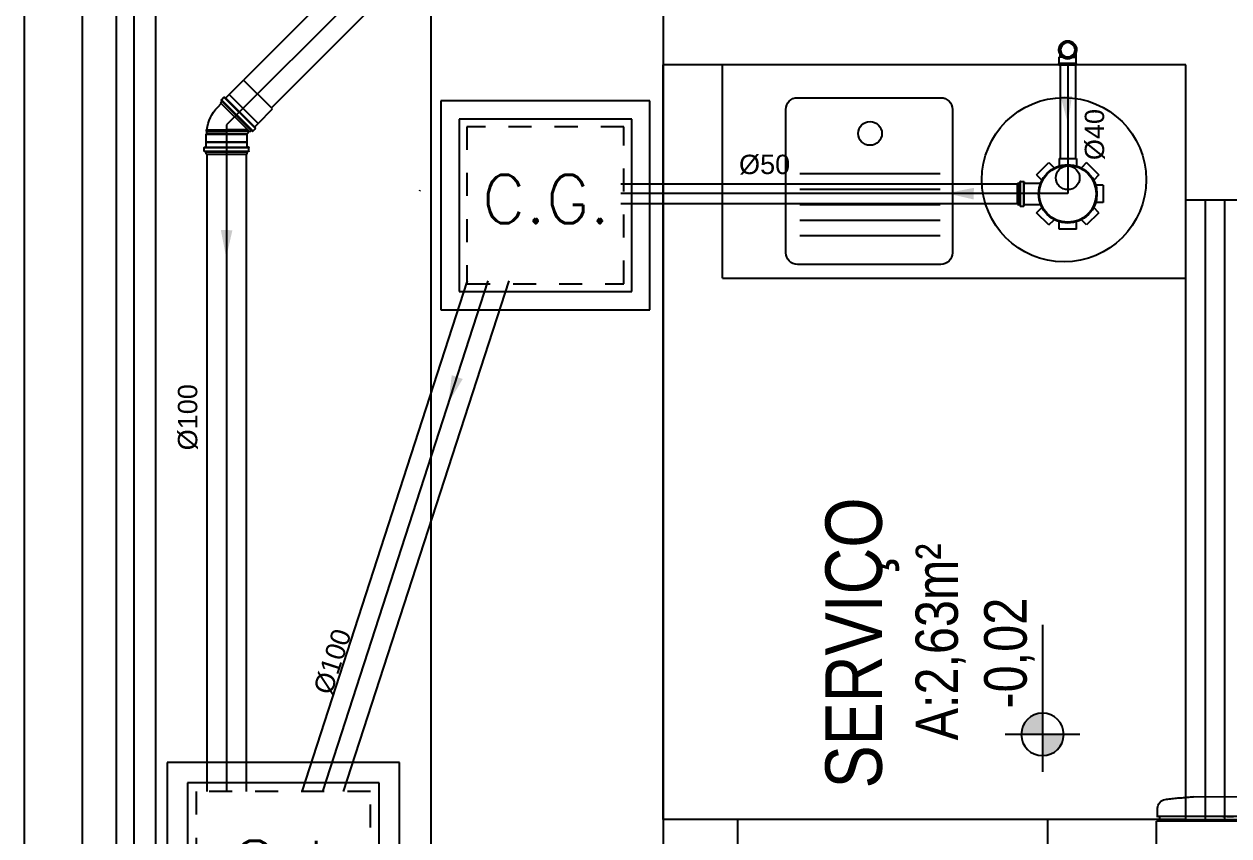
# Model space of a CAD drawing. Header units: millimetres. Extents: x 3923 to 4007, y 744 to 863.
# Drawn here: x 3974.36 to 3979.59, y 843.87 to 847.39 of the extents above; entities that cross this region are included whole.
import ezdxf
from ezdxf.enums import TextEntityAlignment as Align

# ---------------------------------------------------------------- set-up
doc = ezdxf.new("R2010")
doc.units = ezdxf.units.MM
doc.linetypes.add('HIDDEN', pattern=[0.375, 0.25, -0.125])
for name, color, linetype in [('-HIDRO', 8, 'Continuous'), ('COTAS01', 7, 'Continuous'), ('DIVERSOS', 1, 'Continuous'), ('E-txt-g', 3, 'Continuous'), ('Esgoto', 5, 'Continuous'), ('ESPECIFICAÇÃO02', 7, 'Continuous'), ('HIDROGRAFIA', 4, 'Continuous'), ('Texto-Tubos', 7, 'Continuous'), ('TigreCad', 3, 'Continuous'), ('Tinterno', 9, 'Continuous'), ('TUBULAÇÃO_ESGOTO', 5, 'Continuous')]:
    doc.layers.add(name, color=color, linetype=linetype)
doc.layers.add('E-Txt-W', color=7, linetype='Continuous', lineweight=20)
doc.styles.add('F2', font='ARIALN.TTF')
doc.styles.add('R80', font='simplex.shx', dxfattribs={"height": 12})
doc.styles.add('REG60', font='romans.shx', dxfattribs={"width": 0.8, "height": 0.15})
doc.styles.add('REG80', font='romans.shx', dxfattribs={"width": 0.8, "height": 0.2})
doc.styles.add('TCTUBOS-TXT', font='arial.ttf')

# ---------------------------------------------------------------- blocks, each defined once
blk = doc.blocks.new('TXT-AMB75')
at = {"layer": 'E-txt-g', "style": 'REG80', "width": 0.8, "flags": 8}
blk.add_attdef('TXT', text='', height=0.2, dxfattribs=at).set_placement((0.0055, 0.2964), align=Align.CENTER)
at = {"layer": 'E-Txt-W', "style": 'REG60', "width": 0.8, "flags": 8}
blk.add_attdef('TXT', text='', height=0.15, dxfattribs=at).set_placement((0.0055, 0.0271), align=Align.CENTER)
blk = doc.blocks.new('GELAD-VS')
at = {"color": 8}
blk.add_line((-0.0958, -0.3127), (-0.0958, -0.3151), dxfattribs=at)
for points in [[(-0.2946, 0.2704), (0.3404, 0.2704)], [(-0.2946, 0.2704), (-0.2946, -0.2524)], [(0.3404, 0.2704), (0.3404, -0.2524)], [(-0.2946, -0.2524), (0.3404, -0.2524)], [(-0.2919, -0.2667), (-0.2919, -0.2864), (-0.2915, -0.2903), (-0.2907, -0.2942), (-0.2888, -0.2977), (-0.2861, -0.3011), (-0.2834, -0.3042), (-0.2799, -0.3062), (-0.276, -0.3077), (-0.2722, -0.3089), (-0.2687, -0.3093), (-0.2652, -0.3096), (-0.2613, -0.31), (-0.2578, -0.3104), (-0.254, -0.3108), (-0.2505, -0.3112), (-0.247, -0.3116), (-0.2432, -0.312), (-0.2397, -0.3124), (-0.2358, -0.3127), (-0.2323, -0.3131), (-0.2285, -0.3131), (-0.225, -0.3135), (-0.2211, -0.3139), (-0.2176, -0.3143), (-0.2138, -0.3147), (-0.2103, -0.3147), (-0.2064, -0.3151), (-0.2029, -0.3151), (-0.1991, -0.3154), (-0.1956, -0.3154), (-0.1917, -0.3158), (-0.1882, -0.3158), (-0.1844, -0.3158), (-0.1809, -0.3162), (-0.177, -0.3162), (-0.1735, -0.3162), (-0.1697, -0.3166), (-0.1662, -0.3166), (-0.1623, -0.3166), (-0.1588, -0.3166), (-0.155, -0.3166), (-0.1515, -0.3166), (-0.1476, -0.3166), (-0.1442, -0.3166), (-0.1403, -0.3166), (-0.1368, -0.3166), (-0.1329, -0.3166), (-0.1295, -0.3162), (-0.1256, -0.3162), (-0.1221, -0.3162), (-0.1182, -0.3158), (-0.1148, -0.3158), (-0.1109, -0.3158), (-0.1074, -0.3154), (-0.1039, -0.3154), (-0.1001, -0.3151), (-0.0958, -0.3151)], [(-0.2899, -0.2648), (-0.2899, -0.2648), (-0.2899, -0.2648), (-0.2899, -0.2648), (-0.2899, -0.2648), (-0.2899, -0.2648), (-0.2899, -0.2648), (-0.2907, -0.2648), (-0.2911, -0.2652), (-0.2915, -0.2659), (-0.2915, -0.2663), (-0.2915, -0.2663), (-0.2915, -0.2663), (-0.2915, -0.2663), (-0.2915, -0.2663), (-0.2915, -0.2667)], [(-0.1237, -0.2648), (-0.2899, -0.2648)], [(-0.2861, -0.2524), (-0.2861, -0.2648)], [(-0.2636, -0.2648), (-0.2636, -0.2648), (-0.2636, -0.2648), (-0.2636, -0.2648), (-0.2636, -0.2648), (-0.2636, -0.2648), (-0.2636, -0.2648), (-0.2636, -0.2648), (-0.2636, -0.2648)], [(-0.2617, -0.2667), (-0.2617, -0.2663), (-0.2621, -0.2663), (-0.2621, -0.2659), (-0.2621, -0.2659), (-0.2625, -0.2656), (-0.2625, -0.2656), (-0.2625, -0.2652), (-0.2629, -0.2652), (-0.2633, -0.2648), (-0.2633, -0.2648), (-0.2636, -0.2648), (-0.2636, -0.2648)], [(-0.2617, -0.2667), (-0.2617, -0.2687)], [(-0.249, -0.2826), (-0.2513, -0.2822), (-0.254, -0.2814), (-0.2563, -0.2799), (-0.2582, -0.2779), (-0.2598, -0.276), (-0.2609, -0.2737), (-0.2617, -0.271), (-0.2617, -0.2687)], [(-0.1124, -0.2648), (-0.1457, -0.2748), (-0.1797, -0.281), (-0.2145, -0.2837), (-0.249, -0.2826)], [(-0.1237, -0.2648), (-0.1221, -0.2648), (-0.1209, -0.2648), (-0.1194, -0.2648), (-0.119, -0.2648), (-0.1182, -0.2648)], [(-0.1209, -0.2648), (-0.1221, -0.2648)], [(-0.1182, -0.2648), (-0.1182, -0.2648)], [(-0.1124, -0.2648), (-0.1128, -0.2648), (-0.1128, -0.2648), (-0.1132, -0.2648), (-0.1136, -0.2648), (-0.114, -0.2648), (-0.1144, -0.2648), (-0.1148, -0.2648), (-0.1155, -0.2648), (-0.1163, -0.2648), (-0.1171, -0.2648), (-0.1182, -0.2648), (-0.1182, -0.2648)], [(-0.1182, -0.2648), (-0.1182, -0.2648)], [(-0.1124, -0.2648), (-0.0958, -0.2648)], [(-0.0966, -0.2648), (-0.1124, -0.2648), (-0.1124, -0.2648), (-0.1124, -0.2648), (-0.1124, -0.2648), (-0.1124, -0.2648)], [(-0.0966, -0.2648), (-0.0966, -0.2648), (-0.0966, -0.2648), (-0.0966, -0.2648), (-0.0966, -0.2648), (-0.0966, -0.2648), (-0.0966, -0.2648), (-0.0966, -0.2648), (-0.0966, -0.2648), (-0.0966, -0.2648), (-0.0966, -0.2648), (-0.0966, -0.2648), (-0.0966, -0.2648)], [(-0.0958, -0.2648), (0.3404, -0.2648)], [(-0.0958, -0.2648), (-0.0958, -0.2648), (-0.0958, -0.2648), (-0.0958, -0.2648), (-0.0958, -0.2659)], [(-0.0958, -0.2648), (-0.0958, -0.2659)], [(-0.0958, -0.2648), (-0.0958, -0.3093)], [(-0.0958, -0.2648), (-0.0958, -0.3139), (-0.0958, -0.3093)], [(-0.0958, -0.2659), (-0.0958, -0.3081)], [(-0.0958, -0.2675), (-0.0958, -0.2667)], [(-0.0656, -0.2648), (-0.0656, -0.2648), (-0.0656, -0.2648), (-0.0656, -0.2648), (-0.0656, -0.2648), (-0.0656, -0.2648), (-0.0656, -0.2648), (-0.0656, -0.2648), (-0.0656, -0.2648), (-0.0656, -0.2648), (-0.0656, -0.2648), (-0.0656, -0.2648), (-0.0656, -0.2648), (-0.0656, -0.2648), (-0.0656, -0.2648), (-0.0656, -0.2648), (-0.0656, -0.2648), (-0.0656, -0.2648), (-0.0656, -0.2648), (-0.0656, -0.2648), (-0.0656, -0.2648)], [(0.1583, -0.2648), (0.1416, -0.2648)], [(0.1424, -0.2648), (0.1583, -0.2648), (0.1583, -0.2648), (0.1583, -0.2648), (0.1583, -0.2648), (0.1583, -0.2648)], [(0.1583, -0.2648), (0.1583, -0.2648), (0.1587, -0.2648), (0.1587, -0.2648), (0.1594, -0.2648), (0.1598, -0.2648), (0.1602, -0.2648), (0.1606, -0.2648), (0.1614, -0.2648), (0.1621, -0.2648), (0.1629, -0.2648), (0.1637, -0.2648), (0.1641, -0.2648)], [(0.1641, -0.2648), (0.1641, -0.2648)], [(0.1641, -0.2648), (0.1641, -0.2648)], [(0.1691, -0.2648), (0.1679, -0.2648), (0.1668, -0.2648), (0.1652, -0.2648), (0.1648, -0.2648), (0.1641, -0.2648)], [(0.1668, -0.2648), (0.1679, -0.2648)], [(0.1691, -0.2648), (0.3358, -0.2648)], [(0.3095, -0.2648), (0.3095, -0.2648), (0.3095, -0.2648), (0.3095, -0.2648), (0.3095, -0.2648), (0.3095, -0.2648), (0.3095, -0.2648)], [(0.3319, -0.2524), (0.3319, -0.2648)], [(0.3377, -0.2663), (0.3377, -0.2663), (0.3377, -0.2663), (0.3377, -0.2663), (0.3377, -0.2663), (0.3377, -0.2663), (0.3377, -0.2663), (0.3377, -0.2659), (0.3373, -0.2652), (0.3365, -0.2648), (0.3362, -0.2648), (0.3362, -0.2648), (0.3362, -0.2648), (0.3362, -0.2648), (0.3362, -0.2648), (0.3362, -0.2648)], [(0.3377, -0.2667), (0.3377, -0.2864)], [(-0.0958, -0.3081), (-0.0958, -0.3081), (-0.0958, -0.3085)], [(-0.0958, -0.3112), (-0.0958, -0.3108), (-0.0958, -0.3108), (-0.0958, -0.3108), (-0.0958, -0.3108), (-0.0958, -0.3104), (-0.0958, -0.3104), (-0.0958, -0.31), (-0.0958, -0.31), (-0.0958, -0.31), (-0.0958, -0.3096), (-0.0958, -0.3093), (-0.0958, -0.3089), (-0.0958, -0.3089), (-0.0958, -0.3085), (-0.0958, -0.3081)], [(-0.0958, -0.3093), (-0.0958, -0.3096)], [(-0.0958, -0.31), (-0.0958, -0.3108)], [(-0.0958, -0.3108), (-0.0958, -0.3112)], [(0.318, -0.3089), (0.3145, -0.3093), (0.311, -0.3096), (0.3072, -0.31), (0.3037, -0.3104), (0.2998, -0.3108), (0.2963, -0.3112), (0.2925, -0.3116), (0.289, -0.312), (0.2855, -0.3124), (0.2816, -0.3127), (0.2782, -0.3131), (0.2743, -0.3131), (0.2704, -0.3135), (0.2669, -0.3139), (0.2631, -0.3143), (0.2596, -0.3147), (0.2561, -0.3147), (0.2522, -0.3151), (0.2488, -0.3151), (0.245, -0.3154)], [(0.3377, -0.2864), (0.3373, -0.2903), (0.3362, -0.2942), (0.3346, -0.2977), (0.3319, -0.3011), (0.3288, -0.3042), (0.3253, -0.3062), (0.3219, -0.3077), (0.318, -0.3089)], [(-0.0958, -0.3112), (-0.0958, -0.3139)], [(-0.0958, -0.312), (-0.0958, -0.3124)], [(-0.0958, -0.3127), (-0.0958, -0.3131)], [(-0.0796, -0.3143), (-0.0838, -0.3143), (-0.0958, -0.3139), (-0.0958, -0.3139)], [(-0.066, -0.3143), (-0.0711, -0.3143), (-0.0796, -0.3143)], [(-0.066, -0.3143), (0.245, -0.3154)], [(0.2194, -0.3162), (0.2194, -0.3162)], [(0.2267, -0.3162), (0.2267, -0.3162)]]:
    blk.add_lwpolyline(points, dxfattribs=at)
blk = doc.blocks.new('A$C656368A0')
at = {"layer": 'COTAS01', "color": 8}
for p, q in [((0, 1.1964), (0, 0)), ((0, 1.1964), (0.5505, 1.1964)), ((0.1097, 0.997), (0.1097, 0.6345)), ((0.1497, 0.997), (0.1497, 0.6345)), ((0.1897, 0.997), (0.1897, 0.6345)), ((0.2298, 0.997), (0.2298, 0.6345)), ((0.2698, 0.997), (0.2698, 0.6345)), ((0, 0), (0.5505, 0))]:
    blk.add_line(p, q, dxfattribs=at)
for centre in [(0.3736, 0.8158), (0.2591, 0.3053)]:
    blk.add_circle(centre, 0.0307, dxfattribs=at)
at = {"layer": 'ESPECIFICAÇÃO02', "color": 8}
blk.add_lwpolyline([(0.4658, 0.6329, -0.414214), (0.4357, 0.6029), (0.0655, 0.6029, -0.414214), (0.0354, 0.6329), (0.0354, 1.0032, -0.414214), (0.0655, 1.0332), (0.4357, 1.0332, -0.414214), (0.4658, 1.0032)], format="xyb", close=True, dxfattribs=at)
blk.add_circle((0.2541, 0.3149), 0.212, dxfattribs=at)
blk = doc.blocks.new('NIVEL')
at = {"layer": 'DIVERSOS'}
h = blk.add_hatch(color=7, dxfattribs=at)
h.paths.add_polyline_path([(0, 0.1375, 0.414214), (-0.1375, 0), (0, 0)])
h.paths.add_polyline_path([(0, 0), (0, -0.1375, 0.414214), (0.1375, 0)])
at = {"layer": 'DIVERSOS', "color": 7}
for p, q in [((0, 0.2417), (0, -0.2417)), ((0.7095, 0), (-0.2418, 0))]:
    blk.add_line(p, q, dxfattribs=at)
blk.add_circle((0, 0), 0.1375, dxfattribs=at)
blk = doc.blocks.new('j9n40d')
at = {"layer": 'TigreCad'}
for p, q in [((0, 20.6), (9.8, 20.6)), ((9.8, 20.6), (17.8, 20.6)), ((19, 21.8), (17.8, 20.6)), ((34, 21.8), (19, 21.8)), ((19, -21.8), (19, 21.8)), ((35, 22.8), (34, 21.8)), ((35, 22.8), (35, -22.8)), ((39, 22.8), (35, 22.8)), ((39, 22.8), (39, -22.8)), ((0, -20.6), (9.8, -20.6)), ((9.8, -20.6), (17.8, -20.6)), ((19, -21.8), (17.8, -20.6)), ((34, -21.8), (19, -21.8)), ((35, -22.8), (34, -21.8)), ((39, -22.8), (35, -22.8))]:
    blk.add_line(p, q, dxfattribs=at)
for radius, start, end in [(22.8, 64.6232, 295.3768), (20.6, 90, 270)]:
    blk.add_arc((0, 0), radius, start, end, dxfattribs=at)
at = {"layer": 'Tinterno'}
for p, q in [((17.8, 20.6), (17.8, -20.6)), ((34, 21.8), (34, -21.8))]:
    blk.add_line(p, q, dxfattribs=at)
blk.add_arc((0, 0), 21.8, 70.9009, 289.0991, dxfattribs=at)
blk = doc.blocks.new('j9n40s')
at = {"layer": 'TigreCad'}
for p, q in [((9.8, 20.6), (17.8, 20.6)), ((19, 21.8), (17.8, 20.6)), ((17.8, 20.6), (17.8, 14.3)), ((19, 12.6), (19, 21.8)), ((34, 21.8), (19, 21.8)), ((35, 22.8), (34, 21.8)), ((39, 22.8), (35, 22.8)), ((35, 22.8), (35, -22.8)), ((39, 22.8), (39, -22.8)), ((9.8, -20.6), (17.8, -20.6)), ((17.8, -20.6), (17.8, -14.3)), ((19, -21.8), (17.8, -20.6)), ((19, -12.6), (19, -21.8)), ((34, -21.8), (19, -21.8)), ((35, -22.8), (34, -21.8)), ((39, -22.8), (35, -22.8))]:
    blk.add_line(p, q, dxfattribs=at)
for radius in [22.8, 20]:
    blk.add_circle((0, 0), radius, dxfattribs=at)
at = {"layer": 'Tinterno'}
blk.add_line((34, 21.8), (34, -21.8), dxfattribs=at)
blk.add_circle((0, 0), 18.8, dxfattribs=at)
blk = doc.blocks.new('j4n100p')
at = {"layer": 'TigreCad'}
for p, q in [((9.8, 50.8), (9.9, 52.3)), ((9.8, 50.8), (9.8, 0)), ((12.9, 52.3), (9.9, 52.3)), ((9.9, 52.3), (9.9, 0)), ((13, 50.8), (12.9, 52.3)), ((12.9, 52.3), (12.9, 0)), ((19.2, 50.8), (13, 50.8)), ((13, 50.8), (13, 0)), ((21.4, 53), (19.2, 50.8)), ((41.1, 53), (21.4, 53)), ((21.4, 53), (21.4, -53)), ((41.4, 53.2), (41.1, 53)), ((41.1, 53), (41.1, -53)), ((53.5, 53.2), (41.4, 53.2)), ((41.4, 53.2), (41.4, -53.3)), ((54.7, 56.7), (54.5, 54.2)), ((65.1, 57.7), (55.7, 57.7)), ((55.7, 56.7), (55.7, -56.6)), ((65.1, 56.7), (65.1, -56.6)), ((66.1, 56.9), (66.9, 54)), ((72.3, 53.2), (67.9, 53.2)), ((72.3, 53.2), (72.3, -53.3)), ((-48.8, 23.1), (-58.1, 13.7)), ((9.8, -54.2), (9.8, 0)), ((13, -56), (13, 0)), ((19.1, -52.8), (13.7, -58.1)), ((21.4, -53), (21.2, -52.8)), ((41.1, -53), (21.4, -53)), ((41.4, -53.3), (41.1, -53)), ((53.5, -53.3), (41.4, -53.3)), ((54.7, -56.7), (54.5, -54.2)), ((65.1, -57.6), (55.7, -57.6)), ((66.1, -56.9), (66.9, -54)), ((72.3, -53.3), (67.9, -53.3))]:
    blk.add_line(p, q, dxfattribs=at)
for centre, radius, start, end in [((20.1, -45.8), 97.2, 96.0987, 135), ((53.5, 54.2), 1, 270, 355), ((55.7, 56.7), 1, 90, 175), ((65.1, 56.7), 1, 15, 90), ((67.9, 54.2), 1, 195, 270), ((20.1, -53.8), 1.5, 45, 135), ((53.5, -54.2), 1, 5, 90), ((55.7, -56.6), 1, 185, 270), ((65.1, -56.6), 1, 270, 345), ((67.9, -54.2), 1, 90, 165)]:
    blk.add_arc(centre, radius, start, end, dxfattribs=at)
at = {"layer": 'Tinterno'}
for p, q in [((19.2, 50.8), (19.2, -52.7)), ((54.4, 53.2), (54.4, -53.3)), ((67.1, 53.2), (67.1, -53.3)), ((13.7, -58.1), (-58.1, 13.7)), ((9.9, -54.3), (9.9, 0)), ((12.9, -53.3), (12.9, 0))]:
    blk.add_line(p, q, dxfattribs=at)
blk = doc.blocks.new('_cxgordu')
for p, q in [((40, 40), (-40, 40)), ((-40, 40), (-40, -40)), ((40, -40), (40, 40)), ((-40, -40), (40, -40))]:
    blk.add_line(p, q)
at = {"color": 1, "linetype": 'Continuous', "ltscale": 0.5}
for p, q in [((33, 33), (-33, 33)), ((-33, 33), (-33, -33)), ((33, -33), (33, 33)), ((-33, -33), (33, -33))]:
    blk.add_line(p, q, dxfattribs=at)
at = {"color": 1, "linetype": 'HIDDEN', "ltscale": 0.5}
for p, q in [((30, 30), (-30, 30)), ((-30, 30), (-30, -30)), ((30, -30), (30, 30)), ((-30, -30), (30, -30))]:
    blk.add_line(p, q, dxfattribs=at)
at = {"style": 'R80'}
blk.add_text('C.G.', height=18.48, dxfattribs=at).set_placement((-24.3, -6.88))
blk = doc.blocks.new('inp_cx')
for p, q in [((40, 40), (-40, 40)), ((-40, 40), (-40, -40)), ((40, -40), (40, 40)), ((-40, -40), (40, -40))]:
    blk.add_line(p, q)
at = {"color": 1, "linetype": 'Continuous', "ltscale": 0.5}
for p, q in [((33, 33), (-33, 33)), ((-33, 33), (-33, -33)), ((33, -33), (33, 33)), ((-33, -33), (33, -33))]:
    blk.add_line(p, q, dxfattribs=at)
at = {"color": 1, "linetype": 'HIDDEN', "ltscale": 0.5}
for p, q in [((30, 30), (-30, 30)), ((-30, 30), (-30, -30)), ((30, -30), (30, 30)), ((-30, -30), (30, -30))]:
    blk.add_line(p, q, dxfattribs=at)
at = {"style": 'R80'}
blk.add_text('C.I.', height=20.592, dxfattribs=at).set_placement((-19.56, -7.5))
blk = doc.blocks.new('26301009p')
at = {"layer": 'TigreCad'}
for p, q in [((0, -53.3), (0, 53.2)), ((0, 53.2), (4.4, 53.2)), ((6.2, 56.9), (5.4, 54)), ((7.2, 57.6), (16.6, 57.6)), ((7.2, -56.6), (7.2, 56.6)), ((16.6, -56.6), (16.6, 56.6)), ((17.6, 56.7), (17.8, 54.2)), ((18.8, 53.2), (30.9, 53.2)), ((30.9, 53.2), (31.2, 53)), ((31.2, 53), (83.5, 53)), ((31.2, -53), (31.2, 53)), ((0, -53.3), (4.4, -53.3)), ((6.2, -56.9), (5.4, -54)), ((7.2, -57.6), (16.6, -57.6)), ((17.6, -56.7), (17.8, -54.2)), ((18.8, -53.3), (30.9, -53.3)), ((30.9, -53.3), (31.2, -53)), ((31.2, -53), (83.5, -53))]:
    blk.add_line(p, q, dxfattribs=at)
for centre, start, end in [((4.4, 54.2), 270, 345), ((7.2, 56.6), 90, 165), ((16.6, 56.6), 5, 90), ((18.8, 54.2), 185, 270), ((4.4, -54.2), 15, 90), ((7.2, -56.6), 195, 270), ((16.6, -56.6), 270, 355), ((18.8, -54.2), 90, 175)]:
    blk.add_arc(centre, 1, start, end, dxfattribs=at)
at = {"layer": 'Tinterno'}
for p, q in [((5.2, -53.3), (5.2, 53.2)), ((17.9, -53.3), (17.9, 53.2)), ((30.9, -53.3), (30.9, 53.2)), ((83.5, -53), (83.5, 53))]:
    blk.add_line(p, q, dxfattribs=at)
blk = doc.blocks.new('27150012p')
at = {"layer": 'TigreCad'}
for p, q in [((-80.6, 48.8), (-48.8, 80.6)), ((-48.8, 80.6), (-35.1, 66.9)), ((-22.5, 91.5), (-22.5, 72.1)), ((-22.5, 91.5), (22.5, 91.5)), ((22.5, 91.5), (22.5, 72.1)), ((48.8, 80.6), (35.1, 66.9)), ((48.8, 80.6), (80.6, 48.8)), ((-80.6, 48.8), (-66.9, 35.1)), ((80.6, 48.8), (66.9, 35.1)), ((122.4, 31.8), (113.7, 31.8)), ((-91.5, -22.5), (-91.5, 22.5)), ((-91.5, 22.5), (-72.1, 22.5)), ((111.4, 27.4), (70.4, 27.4)), ((112.7, 30.9), (112.4, 28.3)), ((113.7, 30.8), (113.7, -30.8)), ((122.4, 30.8), (122.4, -30.8)), ((123.4, 31.1), (124.2, 28.1)), ((129.5, 27.4), (125.1, 27.4)), ((129.5, 27.4), (129.5, -27.4)), ((-91.5, -22.5), (-72.1, -22.5)), ((111.4, -27.4), (70.4, -27.4)), ((112.7, -30.9), (112.4, -28.3)), ((123.4, -31.1), (124.2, -28.1)), ((129.5, -27.4), (125.1, -27.4)), ((-80.6, -48.8), (-66.9, -35.1)), ((-48.8, -80.6), (-80.6, -48.8)), ((80.6, -48.8), (48.8, -80.6)), ((80.6, -48.8), (66.9, -35.1)), ((122.4, -31.8), (113.7, -31.8)), ((-48.8, -80.6), (-35.1, -66.9)), ((-22.5, -91.5), (-22.5, -72.1)), ((22.5, -91.5), (-22.5, -91.5)), ((22.5, -91.5), (22.5, -72.1)), ((48.8, -80.6), (35.1, -66.9))]:
    blk.add_line(p, q, dxfattribs=at)
blk.add_circle((0, 0), 75.5, dxfattribs=at)
for centre, start, end in [((113.7, 30.8), 90, 175), ((122.4, 30.8), 15, 90), ((111.4, 28.4), 270, 355), ((125.1, 28.4), 195, 270), ((111.4, -28.4), 5, 90), ((113.7, -30.8), 185, 270), ((122.4, -30.8), 270, 345), ((125.1, -28.4), 90, 165)]:
    blk.add_arc(centre, 1, start, end, dxfattribs=at)
at = {"layer": 'Tinterno'}
for p, q in [((112.4, 27.4), (112.4, -27.4)), ((124.4, 27.4), (124.4, -27.4))]:
    blk.add_line(p, q, dxfattribs=at)
blk.add_circle((0, 0), 73.5, dxfattribs=at)

msp = doc.modelspace()

# ---------------------------------------------------------------- linework, layer by layer
at = {"layer": '-HIDRO', "linetype": 'Continuous'}
for p, q in [((3974.3635, 861.0003), (3974.3635, 819.0003)), ((3974.6155, 860.7483), (3974.6155, 819.2523)), ((3976.1275, 852.9285), (3976.1275, 830.9115)), ((3977.1355, 851.9205), (3977.1355, 847.2165)), ((3979.4035, 847.2165), (3977.1355, 847.2165)), ((3977.1355, 843.9427), (3977.1355, 847.2165)), ((3979.4035, 846.6307), (3979.4035, 847.2165)), ((3979.4035, 843.9427), (3979.4035, 846.6307)), ((3979.4035, 846.6307), (3979.6555, 846.6307)), ((3979.4875, 843.9427), (3979.4875, 846.6307)), ((3979.5715, 843.9427), (3979.5715, 846.6307)), ((3977.1355, 843.9427), (3977.1355, 836.7887)), ((3977.4596, 843.9427), (3977.1355, 843.9427)), ((3977.4596, 843.6907), (3977.4596, 843.9427)), ((3978.8036, 843.9427), (3977.4596, 843.9427)), ((3978.8036, 843.6907), (3978.8036, 843.9427)), ((3979.4035, 843.9427), (3978.8036, 843.9427)), ((3979.4035, 843.9427), (3979.6555, 843.9427))]:
    msp.add_line(p, q, dxfattribs=at)
at = {"layer": '-HIDRO', "linetype": 'Continuous', "flags": 128}
msp.add_lwpolyline([(3985.8715, 826.2915), (3986.1235, 826.2915), (3986.1235, 836.6235), (3983.8555, 836.6235), (3983.8555, 838.0515), (3986.1235, 838.0515), (3986.1235, 855.7066), (3979.4035, 855.7066), (3979.4035, 851.9205), (3977.1355, 851.9205), (3977.1355, 831.9195), (3980.5795, 831.9195), (3980.5795, 826.2915), (3985.8715, 826.2915)], dxfattribs=at)
at = {"layer": 'Esgoto'}
msp.add_line((3974.8388, 851.8772), (3974.8388, 837.0268), dxfattribs=at)
at = {"layer": 'TigreCad'}
for p, q in [((3974.7626, 851.8772), (3974.7626, 837.0268)), ((3974.9333, 851.8772), (3974.9333, 837.0268)), ((3976.7127, 848.5482), (3975.3156, 847.151)), ((3976.8334, 848.4275), (3975.4363, 847.0303)), ((3978.8571, 847.2165), (3978.8571, 846.8113)), ((3978.9243, 847.2165), (3978.9243, 846.8113)), ((3975.1567, 846.8302), (3975.1567, 844.0639)), ((3975.3274, 846.8302), (3975.3274, 844.0639)), ((3976.0806, 846.6735), (3976.0793, 846.6696)), ((3976.9524, 846.7008), (3978.6731, 846.7008)), ((3976.9524, 846.6156), (3978.6731, 846.6156)), ((3976.286, 846.2802), (3975.5686, 844.0639)), ((3976.4655, 846.2802), (3975.748, 844.0639))]:
    msp.add_line(p, q, dxfattribs=at)
at = {"layer": 'TUBULAÇÃO_ESGOTO'}
for p, q in [((3977.5051, 849.2198), (3975.242, 846.9568)), ((3978.8907, 847.2165), (3978.8907, 846.6582)), ((3975.242, 846.9568), (3975.242, 844.0639)), ((3978.8907, 846.6582), (3976.9524, 846.6582)), ((3976.3758, 846.2802), (3975.6583, 844.0639))]:
    msp.add_line(p, q, dxfattribs=at)
for points in [[(3978.8907, 846.9641), (3978.9094, 847.0823), (3978.859, 847.0826)], [(3978.3648, 846.6601), (3978.4826, 846.633), (3978.4835, 846.6834)], [(3975.2401, 846.3817), (3975.2672, 846.4995), (3975.2168, 846.5004)], [(3976.2042, 845.7504), (3976.2663, 845.8542), (3976.2186, 845.8705)]]:
    msp.add_solid(points, dxfattribs=at)

# ---------------------------------------------------------------- block references
at = {"layer": '-HIDRO', "ltscale": 0.35, "xscale": 1.68, "yscale": 1.68, "zscale": 1.68, "rotation": 89.99999999999999}
msp.add_blockref('A$C656368A0', (3979.4035, 846.2918), dxfattribs=at)
at = {"layer": '-HIDRO'}
ref = msp.add_blockref('TXT-AMB75', (3978.4474, 844.7163), dxfattribs=dict(at, xscale=-1.224719996570784, yscale=1.224719996570784, zscale=1.224719996570784, rotation=90))
ref.add_attrib('TXT', 'SERVIÇO', dxfattribs={"layer": 'E-txt-g', "color": 2, "height": 0.24494, "rotation": 90, "style": 'F2'}).set_placement((3978.0843, 844.709), align=Align.CENTER)
ref.add_attrib('TXT', 'A:2,63m²', dxfattribs={"layer": 'E-Txt-W', "height": 0.18371, "rotation": 90, "style": 'F2'}).set_placement((3978.4142, 844.7132), align=Align.CENTER)
at = {"layer": '-HIDRO', "linetype": 'Continuous', "xscale": -0.6696255903652042, "yscale": 0.6696255903652042, "zscale": 0.6696255903652042, "rotation": 270}
msp.add_blockref('NIVEL', (3978.781, 844.312), dxfattribs=at)
at = {"layer": '-HIDRO', "xscale": 1.68, "yscale": 1.68, "zscale": 1.68, "rotation": 180}
msp.add_blockref('GELAD-VS', (3979.8474, 843.5113), dxfattribs=at)
at = {"layer": 'HIDROGRAFIA'}
for name, p, xscale, yscale, zscale in [('_cxgordu', (3976.6248, 846.6078), 0.01133999996849553, 0.01133999996815174, 0.011339999968248), ('inp_cx', (3975.4877, 843.6859), 0.01259999996499503, 0.01259999996461304, 0.01259999996472)]:
    msp.add_blockref(name, p, dxfattribs=dict(at, xscale=xscale, yscale=yscale, zscale=zscale))
at = {"layer": 'TigreCad', "yscale": 0.001679999995296001, "zscale": 0.001679999995296001}
for name, p, xscale, rotation in [('j9n40d', (3978.8906, 847.2821), -0.001679999995296005, 90.00682371761775), ('j9n40s', (3978.8906, 847.2821), -0.001679999995296001, 90), ('26301009p', (3975.2793, 846.9889), 0.001679999995296001, 45.11770925118204), ('j4n100p', (3975.242, 846.9516), -0.001679999995296001, 90), ('27150012p', (3978.8907, 846.6576), 0.001679999995296001, 180)]:
    msp.add_blockref(name, p, dxfattribs=dict(at, xscale=xscale, rotation=rotation))

# ---------------------------------------------------------------- texts
at = {"layer": '-HIDRO', "linetype": 'Continuous', "style": 'F2'}
msp.add_text('-0,02', height=0.18433, rotation=90, dxfattribs=at).set_placement((3978.5283, 844.4239), align=Align.TOP_LEFT)
at = {"layer": 'Texto-Tubos', "style": 'TCTUBOS-TXT'}
for s, rotation, p in [('%%C40', 90, (3979.0484, 846.9145)), ('%%C100', 90, (3975.1147, 845.6881)), ('%%C100', 72.0618, (3975.7404, 844.6154))]:
    msp.add_text(s, height=0.084, rotation=rotation, dxfattribs=at).set_placement(p, align=Align.CENTER)
msp.add_text('%%C50', height=0.084, dxfattribs=at).set_placement((3977.5757, 846.7431), align=Align.CENTER)

doc.saveas('drawing.dxf')
